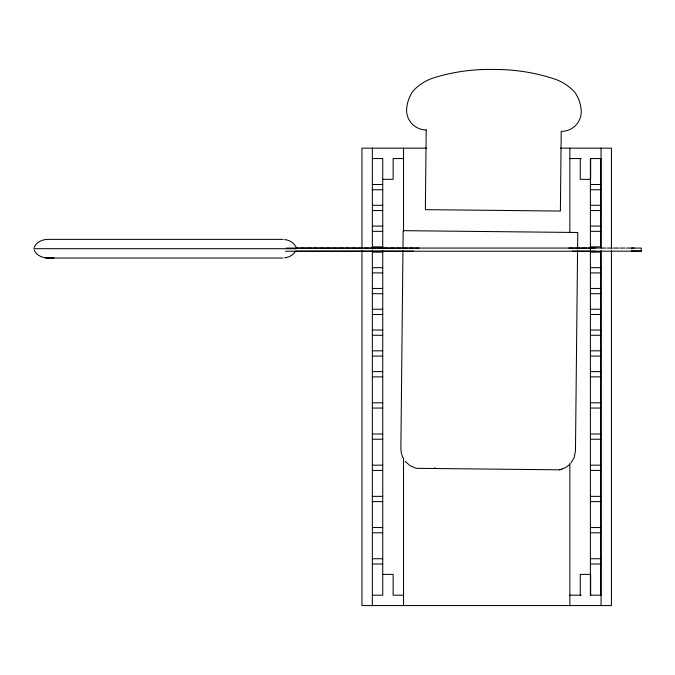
<?xml version="1.0" encoding="UTF-8"?>
<svg xmlns="http://www.w3.org/2000/svg" width="675" height="675" viewBox="0 0 675 675"><rect width="100%" height="100%" fill="white"/><g stroke="black" fill="none" stroke-linecap="round" stroke-linejoin="round"><path stroke-width="1.01" d="M402.95 250.619L400.874 449.12L401.38 453.49L402.84 457.633M402.975 248.518L403.161 230.664L577.758 232.495L577.597 248.248M577.572 250.349L575.471 450.951L574.214 457.405L570.915 463.092M631.8 251.176L631.986 250.4L631.8 251.176L572.341 251.184M34.121 247.472C36.214 242.274 41.977 239.6 47.309 239.372L282.985 239.372M295.692 251.117C293.456 255.082 289.001 257.293 284.614 257.884M569.413 464.712L565.928 467.395L559.811 469.825L416.129 468.323L410.071 465.758L405.177 461.362M559.803 469.825L561.929 469.243M298.747 248.062L296.291 248.071M305.151 248.062L300.122 248.062M311.546 248.062L306.517 248.062M317.95 248.062L312.922 248.062M324.346 248.062L319.317 248.062M330.742 248.062L325.713 248.062M337.146 248.062L332.117 248.062M343.541 248.062L338.512 248.062M349.937 248.062L344.917 248.062M356.341 248.062L351.312 248.062M362.737 248.062L357.708 248.062M369.141 248.062L364.112 248.062M375.536 248.062L370.507 248.062M381.932 248.062L376.903 248.062M388.336 248.062L383.307 248.062M394.732 248.062L389.703 248.062M401.127 248.062L396.107 248.062M407.531 248.062L402.502 248.062M413.927 248.062L408.898 248.062M573.893 248.062L568.873 248.062M580.298 248.062L575.269 248.062M586.693 248.062L581.664 248.062M593.097 248.062L588.068 248.062M599.493 248.062L594.464 248.062M605.888 248.062L600.86 248.062M612.292 248.062L607.264 248.062M618.688 248.062L613.659 248.062M625.084 248.062L620.063 248.062M631.488 248.062L626.459 248.062M413.387 251.184L296.08 251.184M418.973 248.062L415.302 248.062M426.693 148.162L361.952 148.162L361.952 248.29M560.385 148.162L611.44 148.162L611.44 248.29M372.347 158.557L382.742 158.557L382.742 248.206M403.658 158.557L393.137 158.557L393.137 179.347L382.742 179.347M569.86 158.557L581.293 158.557M601.045 158.557L590.397 158.557L590.397 595.173L601.045 595.173M372.347 184.494L382.742 184.494M590.397 184.494L600.792 184.494M372.347 189.751L382.742 189.751M590.397 189.751L600.792 189.751M372.347 205.284L382.742 205.284M590.397 205.284L600.792 205.284M372.347 210.541L382.742 210.541M590.397 210.541L600.792 210.541M372.347 226.083L382.742 226.083M590.397 226.083L600.792 226.083M372.347 231.331L382.742 231.331M590.397 231.331L600.792 231.331M372.347 246.873L382.742 246.873M590.397 246.873L600.792 246.873L600.792 158.557M286.571 248.071L595.088 248.071M631.623 248.071L641.25 248.071L641.25 251.218L631.623 251.218M33.75 248.695L296.62 248.695M285.517 251.218L595.088 251.218M632.222 251.218L641.25 251.218M372.347 252.121L382.742 252.121M590.397 252.121L600.792 252.121L600.792 595.173M34.121 249.927C36.214 255.116 41.977 257.799 47.309 258.027L282.985 258.027M372.347 267.663L382.742 267.663M590.397 267.663L600.792 267.663M372.347 272.911L382.742 272.911M590.397 272.911L600.792 272.911M372.347 288.453L382.742 288.453M590.397 288.453L600.792 288.453M372.347 293.701L382.742 293.701M590.397 293.701L600.792 293.701M372.347 309.243L382.742 309.243M590.397 309.243L600.792 309.243M372.347 314.491L382.742 314.491M590.397 314.491L600.792 314.491M372.347 330.033L382.742 330.033M590.397 330.033L600.792 330.033M372.347 335.281L382.742 335.281M590.397 335.281L600.792 335.281M372.347 350.823L382.742 350.823M590.397 350.823L600.792 350.823M372.347 356.079L382.742 356.079M590.397 356.079L600.792 356.079M372.347 371.613L382.742 371.613M590.397 371.613L600.792 371.613M372.347 376.869L382.742 376.869M590.397 376.869L600.792 376.869M372.347 402.806L382.742 402.806M590.397 402.806L600.792 402.806M372.347 408.054L382.742 408.054M590.397 408.054L600.792 408.054M372.347 433.991L382.742 433.991M590.397 433.991L600.792 433.991M372.347 439.239L382.742 439.239M590.397 439.239L600.792 439.239M372.347 465.176L382.742 465.176M590.397 465.176L600.792 465.176M372.347 470.424L382.742 470.424M590.397 470.424L600.792 470.424M372.347 496.361L382.742 496.361M590.397 496.361L600.792 496.361M372.347 501.618L382.742 501.618M590.397 501.618L600.792 501.618M372.347 527.546L382.742 527.546M590.397 527.546L600.792 527.546M372.347 532.803L382.742 532.803M590.397 532.803L600.792 532.803M372.347 558.74L382.742 558.74M590.397 558.74L600.792 558.74M372.347 563.988L382.742 563.988M590.397 563.988L600.792 563.988M382.742 574.383L393.137 574.383L393.137 595.173L403.658 595.173M372.347 595.173L382.742 595.173L382.742 250.315M569.86 595.173L581.293 595.173M632.171 248.062L634.028 248.071M633.057 251.184L640.246 251.218M45.782 257.884L47.393 258.027M46.027 257.884L47.613 258.027M46.381 257.884L47.933 258.027M46.853 257.884L48.364 258.027M47.436 257.884L48.904 258.027M48.127 257.884L49.537 258.027M48.921 257.884L50.271 258.027M49.815 257.884L51.089 258.027M50.811 257.884L51.992 258.027M52.987 258.027L50.811 257.605M54.042 258.027L52.068 257.605M284.614 239.515C289.406 240.14 294.368 242.789 296.249 247.472M434.506 468.112L435.915 468.526A19.82 19.82 0 0 1 434.498 468.138M611.44 250.4L611.44 605.568L361.952 605.568L361.952 250.4M601.045 148.162L601.045 248.29M601.045 250.4L601.045 605.568M590.65 158.557L590.65 179.347L580.255 179.347L580.255 158.557M590.65 595.173L590.65 574.383L580.255 574.383L580.255 595.173M569.86 148.162L569.86 232.478M569.86 463.286L569.86 605.568M403.532 148.162L403.532 231.424M403.532 458.021L403.532 605.568M372.347 148.162L372.347 248.974M372.347 250.4L372.347 605.568M426.203 129.929L425.368 209.647L560.385 211.056L561.22 131.347A19.668 19.668 0 0 0 581.209 110.363A35.842 35.842 0 0 0 574.982 92.467A48.912 48.912 0 0 0 553.905 78.781A187.718 187.718 0 0 0 494.353 69.5A187.718 187.718 0 0 0 434.616 77.532A48.912 48.912 0 0 0 413.252 90.771A35.842 35.842 0 0 0 406.654 108.54A19.668 19.668 0 0 0 426.203 129.929"/></g></svg>
